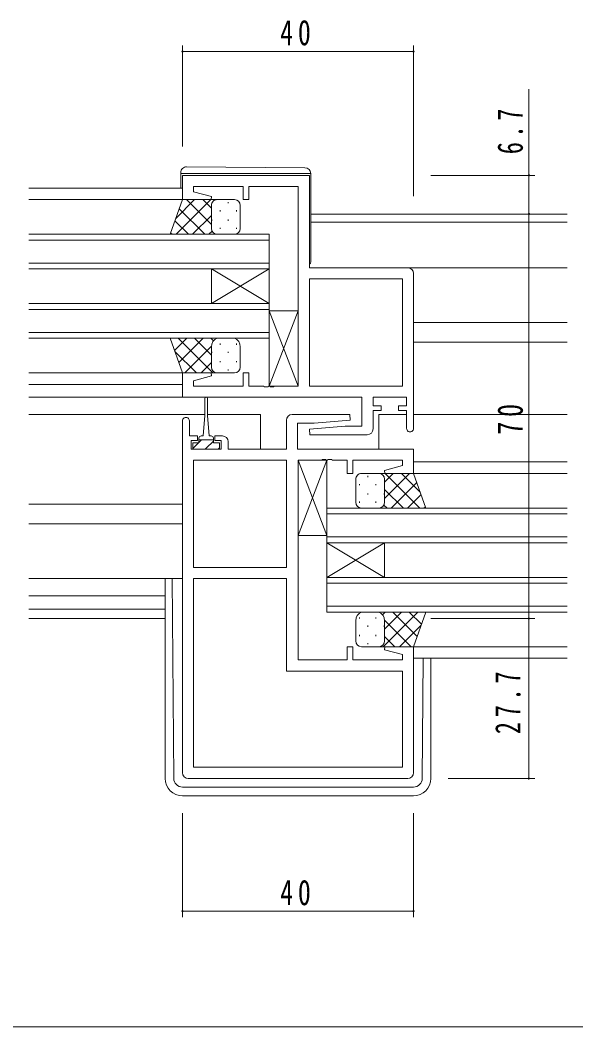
# Model space of a CAD drawing. Units: millimetres, scale not verified. Extents: x -567 to 567, y -403 to 403.
# Drawn here: x -14.6 to 81.6, y -63.6 to 110.7 of the extents above; entities that cross this region are included whole.
import ezdxf

# ---------------------------------------------------------------- set-up
doc = ezdxf.new("R2010")
doc.units = ezdxf.units.MM
doc.header["$LTSCALE"] = 2
for name, color, linetype, lineweight in [('0-3_YKK_11', 7, 'Continuous', 18), ('0-4_YKK_12', 2, 'Continuous', 18), ('0-5_YKK_13', 4, 'Continuous', 18), ('0-6_YKK_D', 6, 'Continuous', 18)]:
    doc.layers.add(name, color=color, linetype=linetype, lineweight=lineweight)
doc.styles.add('ＭＳ ゴシック', font='')
doc.styles.get('ＭＳ ゴシック').set_extended_font_data('MS Gothic')

msp = doc.modelspace()

# ---------------------------------------------------------------- linework, layer by layer
at = {"layer": '0-3_YKK_11'}
for p, q in [((35.524, 83.813), (13.524, 83.813)), ((35.524, 67.813), (35.524, 83.813)), ((15.454, 81.883), (24.024, 81.883)), ((33.524, 81.883), (33.524, 47.343)), ((52.524, 67.813), (35.524, 67.813)), ((53.524, 40.013), (53.524, 66.813)), ((51.594, 65.883), (35.524, 65.883)), ((35.524, 65.883), (35.524, 47.343)), ((35.524, 65.883), (35.524, 47.343)), ((51.594, 47.343), (51.594, 65.883)), ((13.524, 49.613), (13.524, 45.413)), ((24.024, 47.343), (15.454, 47.343)), ((27.749, 47.223), (27.566, 47.343)), ((28.299, 47.223), (27.749, 47.223)), ((28.482, 47.343), (28.299, 47.223)), ((28.566, 47.343), (28.482, 47.343)), ((28.749, 47.223), (28.566, 47.343)), ((29.299, 47.223), (28.749, 47.223)), ((29.482, 47.343), (29.299, 47.223)), ((33.524, 47.343), (29.482, 47.343)), ((35.524, 47.343), (51.594, 47.343)), ((13.524, 45.413), (44.594, 45.413)), ((44.594, 45.413), (44.594, 40.413)), ((42.502, 42.413), (32.524, 42.413)), ((13.524, 41.313), (13.524, -19.587)), ((31.524, 41.413), (31.524, 36.413)), ((44.594, 40.413), (41.717, 40.413)), ((35.546, 38.913), (45.524, 38.913)), ((21.424, 36.413), (21.424, 37.713)), ((31.524, 36.413), (21.424, 36.413)), ((53.524, 36.413), (33.454, 36.413)), ((31.524, 34.483), (15.454, 34.483)), ((15.454, 34.483), (15.454, 15.943)), ((15.454, 34.483), (15.454, 15.943)), ((31.524, 15.943), (31.524, 34.483)), ((33.524, -0.057), (33.524, 34.483)), ((43.024, 34.483), (51.594, 34.483)), ((15.454, 15.943), (31.524, 15.943)), ((31.524, 14.013), (15.454, 14.013)), ((15.454, 14.013), (15.454, -18.657)), ((31.524, -1.987), (31.524, 14.013)), ((43.024, 2.213), (42.024, 2.213)), ((42.024, 2.213), (42.024, -0.057)), ((43.024, -0.057), (43.024, 2.213)), ((53.524, -19.587), (53.524, 2.213)), ((51.594, 0.86), (51.594, -0.057)), ((42.024, -0.057), (33.524, -0.057)), ((51.594, -0.057), (43.024, -0.057)), ((51.594, -1.987), (31.524, -1.987)), ((51.594, -18.657), (51.594, -1.987)), ((15.454, -18.657), (51.594, -18.657)), ((15.454, -18.657), (51.594, -18.657)), ((14.524, -20.587), (52.524, -20.587))]:
    msp.add_line(p, q, dxfattribs=at)
for points in [[(13.524, 83.813), (13.524, 79.613), (18.485, 79.613), (18.553, 80.135), (15.454, 80.965), (15.454, 81.883)], [(24.024, 81.883), (24.024, 79.613), (25.024, 79.613), (25.024, 81.883), (33.524, 81.883)], [(15.454, 47.343), (15.454, 48.26), (18.553, 49.09), (18.485, 49.613), (13.524, 49.613)], [(27.566, 47.343), (25.024, 47.343), (25.024, 49.613), (24.024, 49.613), (24.024, 47.343)], [(46.524, 39.913), (46.524, 43.113), (47.924, 43.113), (47.924, 43.913), (46.524, 43.913), (46.524, 45.413), (52.324, 45.413), (52.324, 43.913), (50.924, 43.913), (50.924, 43.113), (52.324, 43.113), (52.324, 40.013)], [(33.454, 36.413), (33.454, 40.913), (36.331, 40.913), (42.544, 41.456), (42.502, 42.413)], [(20.424, 38.713), (19.124, 38.713), (19.124, 37.913), (20.224, 37.913), (20.224, 36.413), (15.024, 36.413), (15.024, 37.913), (16.124, 37.913), (16.124, 38.713), (14.724, 38.713), (14.724, 41.313)], [(41.717, 40.413), (35.504, 39.869), (35.546, 38.913)], [(51.594, 34.483), (51.594, 33.565), (48.495, 32.735), (48.564, 32.213), (53.524, 32.213), (53.524, 36.413)], [(33.524, 34.483), (37.566, 34.483), (37.749, 34.603), (38.299, 34.603), (38.482, 34.483), (38.566, 34.483), (38.749, 34.603), (39.299, 34.603), (39.482, 34.483), (42.024, 34.483), (42.024, 32.213), (43.024, 32.213), (43.024, 34.483)], [(53.524, 2.213), (48.564, 2.213), (48.495, 1.69), (51.594, 0.86)]]:
    msp.add_lwpolyline(points, dxfattribs=at)
for centre, radius, start, end in [((52.524, 66.813), 1, 0.00001, 89.99999), ((14.124, 41.313), 0.6, 359.99999, 180.00001), ((32.524, 41.413), 1, 90.00001, 179.99999), ((20.424, 37.713), 1, 0.00001, 89.99999), ((45.524, 39.913), 1, 270.00001, 359.99999), ((52.924, 40.013), 0.6, 179.99999, 0.00001), ((14.524, -19.587), 1, 180.00001, 269.99999), ((52.524, -19.587), 1, 270.00001, 359.99999)]:
    msp.add_arc(centre, radius, start, end, dxfattribs=at)
at = {"layer": '0-4_YKK_12'}
for p, q in [((-13.101, 81.613), (13.524, 81.613)), ((-13.101, 79.613), (13.524, 79.613)), ((80.149, 77.113), (35.724, 77.113)), ((80.149, 75.713), (35.724, 75.713)), ((28.524, 73.613), (-13.101, 73.613)), ((28.524, 67.613), (28.524, 73.613)), ((-13.101, 72.613), (28.524, 72.613)), ((28.524, 68.613), (-13.101, 68.613)), ((-13.101, 67.613), (28.524, 67.613)), ((28.524, 67.613), (18.524, 61.613)), ((28.524, 67.613), (28.524, 61.613)), ((80.149, 67.813), (52.524, 67.813)), ((28.524, 61.613), (-13.101, 61.613)), ((28.524, 55.613), (28.524, 61.613)), ((-13.101, 60.613), (28.524, 60.613)), ((80.149, 58.313), (53.524, 58.313)), ((28.524, 56.613), (-13.101, 56.613)), ((-13.101, 55.613), (28.524, 55.613)), ((80.149, 54.913), (53.524, 54.913)), ((-13.101, 49.614), (13.524, 49.614)), ((-13.101, 47.613), (13.524, 47.613)), ((14.024, 45.413), (-13.101, 45.413)), ((-13.101, 42.413), (17.374, 42.413)), ((17.874, 42.413), (27.024, 42.413)), ((27.024, 42.413), (27.024, 36.413)), ((47.524, 42.413), (52.324, 42.413)), ((47.524, 42.413), (47.524, 36.413)), ((80.149, 42.413), (53.524, 42.413)), ((53.524, 34.213), (80.149, 34.213)), ((53.279, 32.213), (80.149, 32.213)), ((13.524, 26.913), (-13.101, 26.913)), ((38.524, 26.213), (38.524, 20.213)), ((80.149, 26.213), (38.524, 26.213)), ((38.524, 25.213), (80.149, 25.213)), ((13.524, 23.513), (-13.101, 23.513)), ((80.149, 21.213), (38.524, 21.213)), ((38.524, 20.213), (38.524, 14.213)), ((38.524, 20.213), (80.149, 20.213)), ((38.524, 20.213), (48.524, 14.213)), ((38.524, 14.213), (48.524, 20.213)), ((48.524, 20.213), (48.524, 14.213)), ((38.524, 14.213), (38.524, 8.213)), ((80.149, 14.213), (38.524, 14.213)), ((38.524, 13.213), (80.149, 13.213)), ((-13.101, 11.013), (10.525, 11.013)), ((-13.101, 8.743), (10.525, 8.743)), ((80.149, 9.213), (38.524, 9.213)), ((-13.101, 7.113), (10.525, 7.113)), ((38.524, 8.213), (80.149, 8.213)), ((53.024, 2.213), (80.149, 2.213)), ((53.524, 0.213), (80.149, 0.213))]:
    msp.add_line(p, q, dxfattribs=at)
msp.add_lwpolyline([(28.524, 61.613), (18.524, 67.613), (18.524, 61.613)], dxfattribs=at)
at = {"layer": '0-5_YKK_13'}
for p, q in [((13.224, 84.113), (13.224, 84.3)), ((13.728, 84.113), (13.224, 84.113)), ((13.224, 83.813), (13.224, 84.113)), ((13.224, 83.813), (13.224, 81.613)), ((35.228, 84.113), (13.728, 84.113)), ((14.233, 85.3), (34.733, 85.121)), ((35.724, 84.113), (35.724, 83.813)), ((35.724, 68.813), (35.724, 83.813)), ((11.381, 73.613), (13.524, 79.613)), ((12.358, 76.348), (15.623, 79.613)), ((12.451, 73.613), (18.451, 79.613)), ((13.524, 79.613), (19.524, 79.613)), ((18.524, 75.291), (14.203, 79.613)), ((18.524, 78.12), (17.031, 79.613)), ((18.524, 78.613), (18.524, 74.613)), ((22.524, 79.613), (19.524, 79.613)), ((21.444, 79.193), (21.444, 78.993)), ((23.524, 74.613), (23.524, 78.613)), ((17.374, 73.613), (12.958, 78.029)), ((15.279, 73.613), (18.524, 76.857)), ((20.029, 77.778), (20.029, 77.578)), ((22.859, 77.778), (22.859, 77.578)), ((14.546, 73.613), (12.214, 75.945)), ((18.614, 76.163), (18.614, 75.963)), ((21.444, 76.163), (21.444, 75.963)), ((19.524, 73.613), (11.381, 73.613)), ((11.718, 73.613), (11.47, 73.86)), ((18.108, 73.613), (18.64, 74.145)), ((19.524, 73.613), (22.524, 73.613)), ((20.029, 74.748), (20.029, 74.548)), ((22.859, 74.748), (22.859, 74.548)), ((28.524, 60.343), (28.524, 47.343)), ((28.524, 47.343), (33.524, 60.343)), ((28.524, 60.343), (33.524, 47.343)), ((33.524, 60.343), (28.524, 60.343)), ((33.524, 47.343), (33.524, 60.343)), ((11.381, 55.613), (13.524, 49.613)), ((19.524, 55.613), (11.381, 55.613)), ((11.392, 55.583), (11.422, 55.613)), ((12.136, 53.499), (14.25, 55.613)), ((18.747, 49.613), (12.747, 55.613)), ((12.88, 51.415), (17.078, 55.613)), ((13.907, 49.613), (18.524, 54.229)), ((18.524, 52.664), (15.575, 55.613)), ((18.87, 55.146), (18.404, 55.613)), ((18.524, 50.613), (18.524, 54.113)), ((19.524, 55.613), (22.524, 55.613)), ((20.029, 54.478), (20.029, 54.678)), ((22.859, 54.478), (22.859, 54.678)), ((23.524, 54.113), (23.524, 50.613)), ((15.919, 49.613), (12.194, 53.337)), ((18.614, 53.063), (18.614, 53.263)), ((21.444, 53.063), (21.444, 53.263)), ((16.735, 49.613), (18.524, 51.401)), ((20.029, 51.448), (20.029, 51.648)), ((22.859, 51.448), (22.859, 51.648)), ((13.524, 49.613), (19.524, 49.613)), ((18.614, 50.198), (18.614, 50.233)), ((22.524, 49.613), (19.524, 49.613)), ((21.444, 50.033), (21.444, 50.233)), ((28.524, 47.343), (33.524, 47.343)), ((17.374, 45.163), (17.374, 42.213)), ((17.874, 42.213), (17.874, 45.163)), ((17.374, 42.213), (17.124, 38.713)), ((17.874, 42.213), (18.124, 38.713)), ((16.774, 38.713), (17.124, 38.713)), ((18.124, 38.713), (18.474, 38.713)), ((16.32, 37.513), (15.324, 36.517)), ((16.374, 37.513), (16.374, 38.313)), ((18.874, 38.013), (16.374, 38.013)), ((16.82, 38.013), (16.374, 37.567)), ((18.874, 37.822), (17.624, 36.572)), ((18.874, 38.313), (18.874, 37.513)), ((19.924, 36.627), (19.71, 36.413)), ((15.324, 36.413), (19.924, 36.413)), ((17.624, 36.572), (17.465, 36.413)), ((38.524, 34.483), (33.524, 34.483)), ((33.524, 21.483), (38.524, 34.483)), ((33.524, 34.483), (33.524, 21.483)), ((44.524, 32.213), (47.524, 32.213)), ((45.604, 31.793), (45.604, 31.593)), ((53.524, 32.213), (47.524, 32.213)), ((48.524, 27.891), (52.845, 32.213)), ((48.524, 30.72), (50.017, 32.213)), ((54.597, 26.213), (48.597, 32.213)), ((54.69, 28.948), (51.425, 32.213)), ((55.667, 26.213), (53.524, 32.213)), ((43.524, 27.213), (43.524, 31.213)), ((44.189, 30.378), (44.189, 30.178)), ((47.019, 30.378), (47.019, 30.178)), ((48.524, 31.213), (48.524, 27.613)), ((48.524, 31.213), (48.524, 27.213)), ((49.674, 26.213), (54.09, 30.629)), ((45.604, 28.763), (45.604, 28.563)), ((48.434, 28.763), (48.434, 28.563)), ((51.769, 26.213), (48.524, 29.457)), ((52.502, 26.213), (54.834, 28.545)), ((44.189, 27.348), (44.189, 27.148)), ((47.524, 26.213), (44.524, 26.213)), ((47.019, 27.348), (47.019, 27.148)), ((47.524, 26.213), (55.667, 26.213)), ((48.94, 26.213), (48.408, 26.745)), ((55.331, 26.213), (55.578, 26.46)), ((33.524, 21.483), (38.524, 21.483)), ((13.524, 14.013), (-13.101, 14.013)), ((10.525, 14.013), (10.525, -20.585)), ((12.013, -20.597), (11.74, 14.013)), ((44.189, 7.078), (44.189, 7.278)), ((47.524, 8.213), (44.524, 8.213)), ((47.019, 7.078), (47.019, 7.278)), ((48.178, 7.746), (48.644, 8.213)), ((48.301, 2.213), (54.301, 8.213)), ((48.524, 5.264), (51.473, 8.213)), ((54.168, 4.015), (49.97, 8.213)), ((54.912, 6.099), (52.798, 8.213)), ((55.656, 8.183), (55.626, 8.213)), ((43.524, 6.713), (43.524, 3.213)), ((45.604, 5.663), (45.604, 5.863)), ((48.434, 5.663), (48.434, 5.863)), ((53.141, 2.213), (48.524, 6.829)), ((48.524, 3.213), (48.524, 6.713)), ((48.524, 3.213), (48.524, 6.313)), ((51.13, 2.213), (54.854, 5.937)), ((44.189, 4.048), (44.189, 4.248)), ((47.019, 4.048), (47.019, 4.248)), ((50.313, 2.213), (48.524, 4.001)), ((44.524, 2.213), (47.524, 2.213)), ((45.604, 2.633), (45.604, 2.833)), ((53.524, 2.213), (47.524, 2.213)), ((48.434, 2.798), (48.434, 2.833)), ((55.036, -20.597), (55.201, 0.213)), ((56.525, 0.213), (56.525, -20.585)), ((13.513, -22.085), (53.536, -22.085)), ((13.525, -23.585), (53.525, -23.585))]:
    msp.add_line(p, q, dxfattribs=at)
for points in [[(35.724, 84.121), (35.724, 84.113), (35.228, 84.113)], [(16.374, 37.513), (15.324, 37.513), (15.324, 36.413)], [(19.924, 36.413), (19.924, 37.513), (18.874, 37.513)], [(33.524, 34.483), (38.524, 21.483), (38.524, 34.483)], [(47.524, 8.213), (55.667, 8.213), (53.524, 2.213)]]:
    msp.add_lwpolyline(points, dxfattribs=at)
for centre, radius, start, end in [((14.224, 84.3), 1, 89.5, 180), ((34.724, 84.121), 1, 0, 89.5), ((19.524, 78.613), 1, 90.0001, 180.0001), ((22.524, 78.613), 1, 0.0001, 90.0001), ((19.524, 74.613), 1, 180.0001, 270.0001), ((22.524, 74.613), 1, 270.0001, 0.0001), ((35.224, 68.813), 0.5, 306.86983, 0), ((20.056, 54.174), 1.534, 110.30864, 182.31157), ((21.992, 54.174), 1.534, 357.6883, 69.69119), ((19.524, 50.613), 1, 179.9999, 269.9999), ((22.524, 50.613), 1, 269.9999, 359.9999), ((17.624, 45.163), 0.25, 0, 180), ((16.774, 38.313), 0.4, 90, 180), ((18.474, 38.313), 0.4, 0, 90), ((44.524, 31.213), 1, 89.9999, 179.9999), ((47.524, 31.213), 1, 359.9999, 89.9999), ((44.524, 27.213), 1, 179.9999, 269.9999), ((47.524, 27.213), 1, 269.9999, 359.9999), ((45.056, 6.774), 1.534, 110.30881, 182.3117), ((46.992, 6.774), 1.534, 357.68843, 69.69136), ((44.524, 3.213), 1, 180.0001, 270.0001), ((47.524, 3.213), 1, 270.0001, 0.0001), ((13.525, -20.585), 3, 180, 270), ((13.513, -20.585), 1.5, 180.45233, 270), ((53.525, -20.585), 3, 270, 0), ((53.536, -20.585), 1.5, 270, 359.54767)]:
    msp.add_arc(centre, radius, start, end, dxfattribs=at)
at = {"layer": '0-6_YKK_D'}
for p, q in [((13.524, 88.797), (13.524, 106.262)), ((13.524, 105.262), (53.524, 105.262)), ((53.524, 80.218), (53.524, 106.262)), ((73.524, 83.813), (73.524, 98.713)), ((56.524, 83.813), (74.524, 83.813)), ((73.524, 77.113), (73.524, 83.813)), ((56.524, 77.113), (74.524, 77.113)), ((73.524, 77.113), (73.524, 7.113)), ((56.524, 7.113), (74.524, 7.113)), ((59.525, 7.113), (74.524, 7.113)), ((73.524, 7.113), (73.524, -20.587)), ((59.525, -20.587), (74.524, -20.587)), ((13.524, -26.585), (13.524, -44.585)), ((53.524, -26.585), (53.524, -44.585)), ((13.524, -43.585), (53.524, -43.585)), ((-80.726, -63.585), (405.274, -63.585))]:
    msp.add_line(p, q, dxfattribs=at)
for centre, start, end in [((13.524, 105.262), 0, 180), ((13.524, 105.262), 180, 0), ((53.524, 105.262), 0, 180), ((53.524, 105.262), 180, 0), ((73.524, 83.813), 90, 270), ((73.524, 83.813), 270, 90), ((73.524, 77.113), 90, 270), ((73.524, 77.113), 90, 270), ((73.524, 77.113), 270, 90), ((73.524, 77.113), 270, 90), ((73.524, 7.113), 90, 270), ((73.524, 7.113), 90, 270), ((73.524, 7.113), 270, 90), ((73.524, 7.113), 270, 90), ((73.524, -20.587), 90, 270), ((73.524, -20.587), 270, 90), ((13.524, -43.585), 0, 180), ((53.524, -43.585), 0, 180), ((13.524, -43.585), 180, 0), ((53.524, -43.585), 180, 0)]:
    msp.add_arc(centre, 0.106, start, end, dxfattribs=at)

# ---------------------------------------------------------------- texts
at = {"layer": '0-6_YKK_D', "color": 7, "char_height": 4.399, "attachment_point": 7, "style": 'ＭＳ ゴシック'}
for insert in [(30.43, 106.262), (30.43, -42.585)]:
    msp.add_mtext('\\T1.37;\\W0.75;40', dxfattribs=dict(at, insert=insert))
at = {"layer": '0-6_YKK_D', "color": 7, "char_height": 4.399, "attachment_point": 7, "rotation": 90, "style": 'ＭＳ ゴシック'}
for s, insert in [('\\T1.38;\\W0.7;6.7', (72.524, 87.471)), ('\\T1.37;\\W0.75;70', (72.524, 38.921)), ('\\T1.39;\\W0.7;27.7', (72.124, -12.914))]:
    msp.add_mtext(s, dxfattribs=dict(at, insert=insert))

doc.saveas('drawing.dxf')
